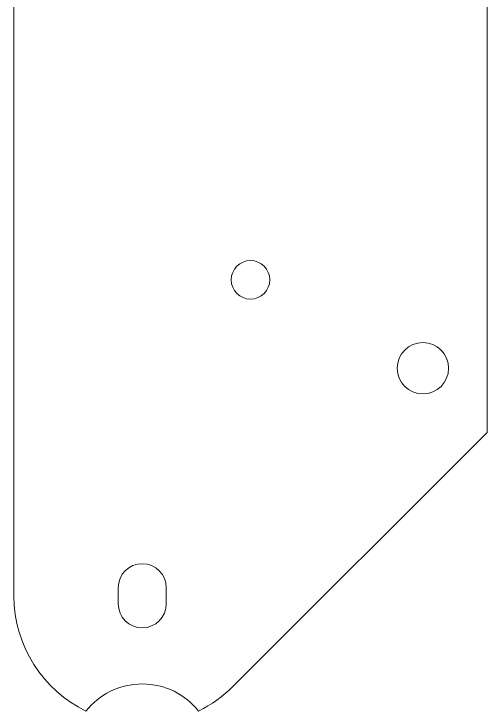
# Model space of a CAD drawing. Header units: millimetres. Extents: x -182 to 182, y -145 to 145.
# Drawn here: x -118.31 to -88.81, y 43.53 to 87 of the extents above; entities that cross this region are included whole.
import ezdxf

# ---------------------------------------------------------------- set-up
doc = ezdxf.new("R2010")
doc.units = ezdxf.units.MM
doc.header["$MEASUREMENT"] = 0
doc.layers.add('layer 1', color=7, linetype='Continuous')

msp = doc.modelspace()

# ---------------------------------------------------------------- linework, layer by layer
at = {"layer": 'layer 1', "color": 7, "lineweight": 9}
for points, knots in [([(-104.6566, 45.0656), (-104.6566, 45.0656), (-88.8128, 60.9085), (-88.8128, 60.9085), (-88.8128, 60.9085), (-88.8128, 88.3131), (-88.8128, 115.7178), (-88.8128, 143.1224), (-88.8128, 143.1224), (-88.8128, 144.2224), (-89.7129, 145.1224), (-90.8128, 145.1224), (-90.8128, 145.1224), (-90.8128, 145.1224), (-110.3128, 145.1224), (-110.3128, 145.1224), (-110.3128, 145.1224), (-114.7311, 145.1224), (-118.3128, 141.5407), (-118.3128, 137.1224), (-118.3128, 137.1224), (-118.3128, 108.3223), (-118.3128, 79.5223), (-118.3128, 50.7222), (-118.3128, 50.7222), (-118.3128, 47.5646), (-116.4831, 44.8346), (-113.8263, 43.5336), (-113.8263, 43.5336), (-113.0016, 44.5629), (-111.7343, 45.2222), (-110.3128, 45.2222), (-110.3128, 45.2222), (-108.8913, 45.2222), (-107.624, 44.5629), (-106.7993, 43.5336), (-106.7993, 43.5336), (-106.0013, 43.9244), (-105.2782, 44.4441), (-104.6566, 45.0656)], [0, 0, 0, 0, 0.0909091, 0.0909091, 0.0909091, 0.0909091, 0.1818182, 0.1818182, 0.1818182, 0.1818182, 0.2727273, 0.2727273, 0.2727273, 0.2727273, 0.3636364, 0.3636364, 0.3636364, 0.3636364, 0.4545455, 0.4545455, 0.4545455, 0.4545455, 0.5454545, 0.5454545, 0.5454545, 0.5454545, 0.6363636, 0.6363636, 0.6363636, 0.6363636, 0.7272727, 0.7272727, 0.7272727, 0.7272727, 0.8181818, 0.8181818, 0.8181818, 0.8181818, 1, 1, 1, 1]), ([(-103.5628, 69.2223), (-104.2256, 69.2223), (-104.7628, 69.7595), (-104.7628, 70.4223), (-104.7628, 70.4223), (-104.7628, 71.0851), (-104.2256, 71.6223), (-103.5628, 71.6223), (-103.5628, 71.6223), (-102.9, 71.6223), (-102.3628, 71.0851), (-102.3628, 70.4223), (-102.3628, 70.4223), (-102.3628, 69.7595), (-102.9, 69.2223), (-103.5628, 69.2223)], [0, 0, 0, 0, 0.2, 0.2, 0.2, 0.2, 0.4, 0.4, 0.4, 0.4, 0.6, 0.6, 0.6, 0.6, 1, 1, 1, 1]), ([(-92.8128, 63.3085), (-93.6965, 63.3085), (-94.4128, 64.0248), (-94.4128, 64.9085), (-94.4128, 64.9085), (-94.4128, 65.7922), (-93.6965, 66.5085), (-92.8128, 66.5085), (-92.8128, 66.5085), (-91.9291, 66.5085), (-91.2128, 65.7922), (-91.2128, 64.9085), (-91.2128, 64.9085), (-91.2128, 64.0248), (-91.9291, 63.3085), (-92.8128, 63.3085)], [0, 0, 0, 0, 0.2, 0.2, 0.2, 0.2, 0.4, 0.4, 0.4, 0.4, 0.6, 0.6, 0.6, 0.6, 1, 1, 1, 1]), ([(-110.3128, 48.7222), (-111.1408, 48.7222), (-111.8128, 49.3942), (-111.8128, 50.2222), (-111.8128, 50.2222), (-111.8128, 50.2222), (-111.8128, 50.2302), (-111.8128, 50.2302), (-111.8128, 50.2302), (-111.8128, 50.2302), (-111.8128, 51.2142), (-111.8128, 51.2142), (-111.8128, 51.2142), (-111.8128, 51.2142), (-111.8128, 51.2222), (-111.8128, 51.2222), (-111.8128, 51.2222), (-111.8128, 52.0502), (-111.1408, 52.7222), (-110.3128, 52.7222), (-110.3128, 52.7222), (-109.4848, 52.7222), (-108.8128, 52.0502), (-108.8128, 51.2222), (-108.8128, 51.2222), (-108.8128, 51.2222), (-108.8128, 51.2142), (-108.8128, 51.2142), (-108.8128, 51.2142), (-108.8128, 51.2142), (-108.8128, 50.2302), (-108.8128, 50.2302), (-108.8128, 50.2302), (-108.8128, 50.2302), (-108.8128, 50.2222), (-108.8128, 50.2222), (-108.8128, 50.2222), (-108.8128, 49.3942), (-109.4848, 48.7222), (-110.3128, 48.7222)], [0, 0, 0, 0, 0.0909091, 0.0909091, 0.0909091, 0.0909091, 0.1818182, 0.1818182, 0.1818182, 0.1818182, 0.2727273, 0.2727273, 0.2727273, 0.2727273, 0.3636364, 0.3636364, 0.3636364, 0.3636364, 0.4545455, 0.4545455, 0.4545455, 0.4545455, 0.5454545, 0.5454545, 0.5454545, 0.5454545, 0.6363636, 0.6363636, 0.6363636, 0.6363636, 0.7272727, 0.7272727, 0.7272727, 0.7272727, 0.8181818, 0.8181818, 0.8181818, 0.8181818, 1, 1, 1, 1])]:
    msp.add_open_spline(points, degree=3, knots=knots, dxfattribs=at)

doc.saveas('drawing.dxf')
